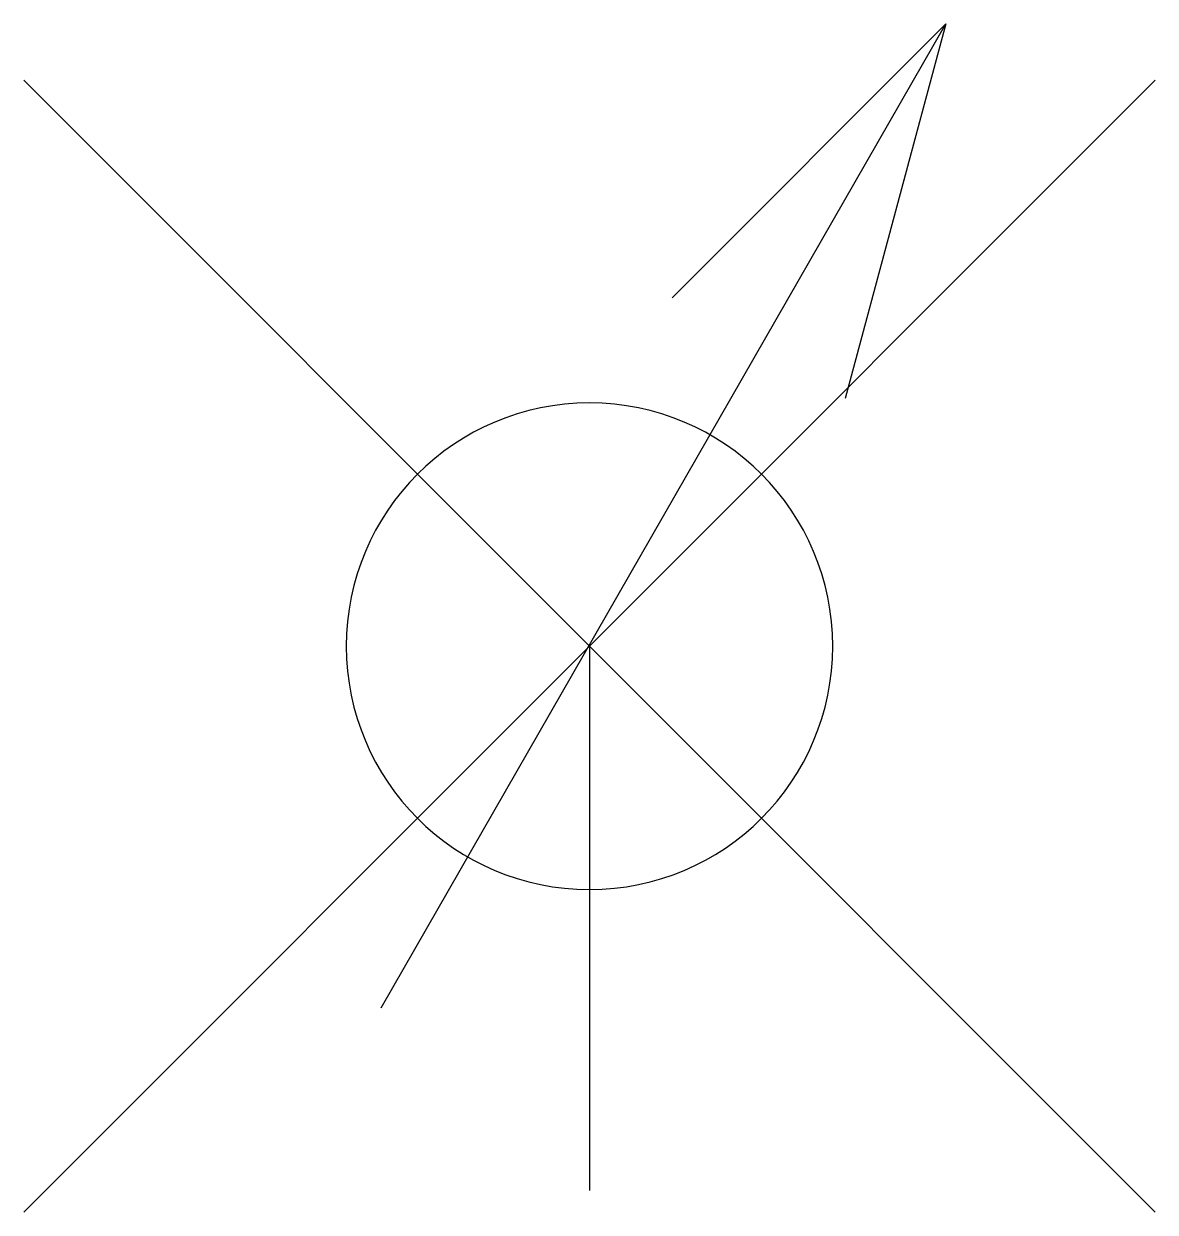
# Model space of a CAD drawing. Extents: x -1.41 to 1.41, y -0.05 to 2.92.
import ezdxf

# ---------------------------------------------------------------- set-up
doc = ezdxf.new("R2010")
doc.units = 0

msp = doc.modelspace()

# ---------------------------------------------------------------- linework, layer by layer
at = {"flags": 128}
for points in [[(-0.521, 0.4561), (0.8909, 2.9153)], [(0.2067, 2.2306), (0.8909, 2.9153), (0.6389, 1.9793)], [(0, 1.36), (0, 0)]]:
    msp.add_lwpolyline(points, dxfattribs=at)
at = {"color": 7}
for points in [[(-1.4142, -0.0542), (1.4142, 2.7742)], [(1.4142, -0.0542), (-1.4142, 2.7742)]]:
    msp.add_lwpolyline(points, dxfattribs=at)
msp.add_lwpolyline([(0, 1.968, 1), (0, 0.752, 1)], format="xyb", close=True)

doc.saveas('drawing.dxf')
